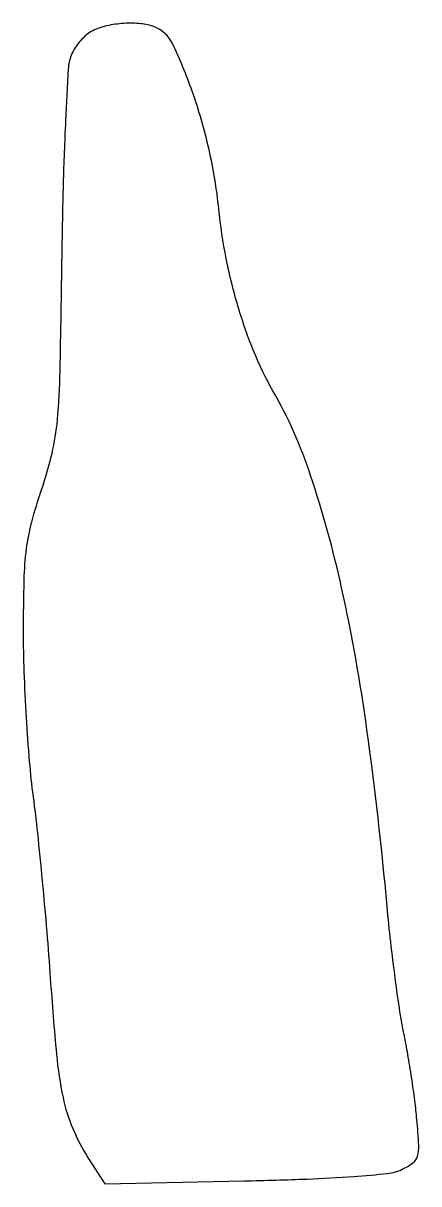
# Model space of a CAD drawing. Extents: x 0 to 59, y 0 to 172.
import ezdxf

# ---------------------------------------------------------------- set-up
doc = ezdxf.new("R2010")
doc.units = 0

msp = doc.modelspace()

# ---------------------------------------------------------------- linework, layer by layer
msp.add_lwpolyline([(10.321178, 170.811266, 0.064223), (9.411905, 170.217359, 0.036952), (8.480981, 169.295068, 0.036293), (7.668983, 168.212697, 0.049783), (7.1163, 167.128946, 0.078601), (6.688765, 165.173294, 0.002768), (6.279074, 157.423131, 0.005016), (5.933527, 148.149954, 0.003324), (5.714475, 137.5, -0.001717), (5.4174, 120.379497, -0.016638), (5.025045, 113.128328, -0.035507), (4.230116, 108.149076, -0.025302), (2.669353, 102.719103, 0.017476), (1.214956, 97.941966, 0.033645), (0.446689, 94.017538, 0.025349), (0.095109, 89.36163, 0.006171), (0, 81.655523, 0.009008), (0.106216, 75.760126, 0.005997), (0.430654, 69.009458, 0.006038), (0.903278, 62.464928, 0.011743), (1.466055, 57.257366, -0.006336), (2.105433, 51.885436, -0.002785), (2.822006, 44.75966, -0.002755), (3.498473, 37.191248, -0.003692), (4.023343, 30.320946, 0.006058), (4.938576, 19.043674, 0.028852), (5.909693, 12.652068, 0.047615), (7.345413, 8.069749, 0.043328), (9.657892, 3.68573), (12.113441, -0.12854), (32.80672, 0.307084, 0.003825), (42.11882, 0.574399, 0.009149), (49.020766, 0.951936, 0.009231), (54.077209, 1.415407, 0.082341), (56.21935, 2.017904, 0.051042), (57.795072, 2.963471, 0.161793), (58.487926, 3.960061, 0.08567), (58.672487, 5.54692, 0.008436), (58.394805, 9.39655, 0.009846), (58.089024, 12.201919, 0.00544), (57.610825, 15.616487, 0.005422), (57.050742, 19.068102, 0.008681), (56.489705, 22, -0.014118), (55.888555, 25.337689, -0.004683), (55.191531, 30.2625, -0.004658), (54.520697, 35.737629, -0.005281), (53.981868, 41, 0.011075), (50.993352, 67.188652, 0.020606), (47.23176, 88.220753, 0.025439), (42.634924, 104.891748, 0.049983), (37.033755, 117.441003, -0.033074), (34.238122, 123.176175, -0.024524), (31.896556, 129.82954, -0.023488), (30.117893, 137.023186, -0.023158), (29.011765, 144.385973, 0.029973), (27.564238, 153.2022, 0.02941), (25.066827, 161.839472, 0.026782), (22.126554, 168.915444, 0.191546), (19.455198, 171.378819, 0.0684), (17.443844, 171.849382, 0.038842), (14.939815, 171.888417, 0.038483), (12.412419, 171.534868, 0.058671)], format="xyb", close=True)

doc.saveas('drawing.dxf')
